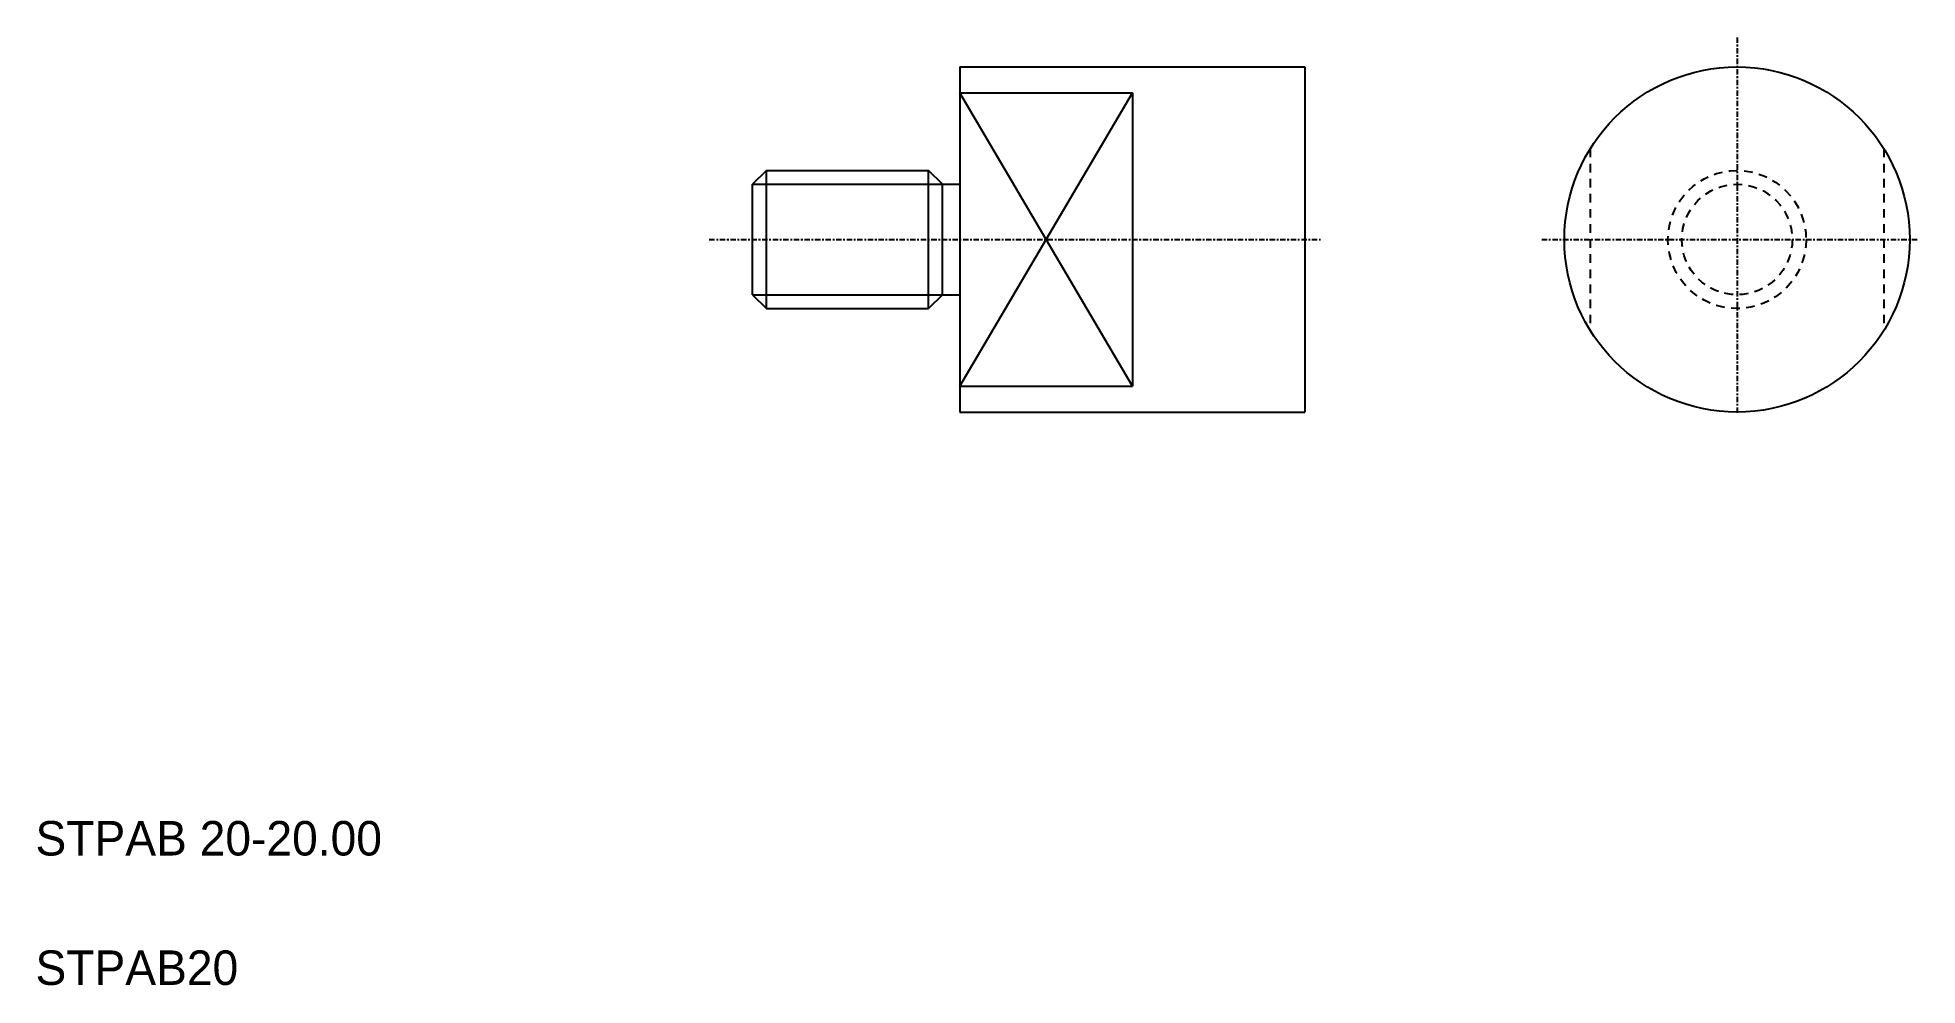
# Model space of a CAD drawing. Extents: x 5 to 114, y 5 to 60.
import ezdxf

# ---------------------------------------------------------------- set-up
doc = ezdxf.new("R2010")
doc.units = 0
doc.header["$LTSCALE"] = 0.25
doc.linetypes.add('CENTER', pattern=[2, 1.25, -0.25, 0.25, -0.25])
doc.linetypes.add('DASHED', pattern=[3.5, 2, -1.5])
doc.layers.get('0').update_dxf_attribs({"linetype": 'CONTINUOUS'})
doc.layers.add('CENTER', color=1, linetype='CENTER')

msp = doc.modelspace()

# ---------------------------------------------------------------- linework, layer by layer
for p, q in [((58.54, 58.2), (78.54, 58.2)), ((58.54, 58.2), (58.54, 38.2)), ((63.54, 58.2), (63.54, 58.2)), ((68.54, 58.2), (68.54, 58.2)), ((78.54, 58.2), (78.54, 38.2)), ((58.54, 56.7), (68.54, 56.7)), ((68.54, 56.7), (68.54, 39.7)), ((47.34, 52.2), (46.54, 51.4)), ((46.54, 45), (46.54, 51.4)), ((47.34, 52.2), (56.74, 52.2)), ((47.34, 44.2), (47.34, 52.2)), ((56.74, 44.2), (56.74, 52.2)), ((57.54, 51.4), (56.74, 52.2)), ((57.54, 45), (57.54, 51.4)), ((57.54, 51.4), (58.54, 51.4)), ((46.54, 45), (47.34, 44.2)), ((57.54, 45), (56.74, 44.2)), ((57.54, 45), (58.54, 45)), ((47.34, 44.2), (56.74, 44.2)), ((58.54, 39.7), (68.54, 39.7)), ((58.54, 38.2), (78.54, 38.2))]:
    msp.add_line(p, q)
at = {"color": 3}
for p, q in [((68.54, 39.7), (58.54, 56.7)), ((58.54, 39.7), (68.54, 56.7)), ((46.54, 51.4), (57.54, 51.4)), ((46.54, 45), (57.54, 45))]:
    msp.add_line(p, q, dxfattribs=at)
at = {"color": 3, "linetype": 'DASHED'}
for p, q in [((95.07, 53.47), (95.07, 42.93)), ((112.07, 53.47), (112.07, 42.93))]:
    msp.add_line(p, q, dxfattribs=at)
msp.add_circle((103.57, 48.2), 10)
for radius in [4, 3.2]:
    msp.add_circle((103.57, 48.2), radius, dxfattribs=at)
at = {"layer": 'CENTER', "color": 1, "linetype": 'CENTER'}
for p, q in [((103.57, 59.91), (103.57, 38.09)), ((44.03, 48.2), (79.43, 48.2)), ((92.26, 48.2), (114.02, 48.2))]:
    msp.add_line(p, q, dxfattribs=at)

# ---------------------------------------------------------------- texts
for s, p in [('STPAB 20-20.00', (5, 12.5)), ('STPAB20', (5, 5))]:
    msp.add_text(s, height=2).set_placement(p)

doc.saveas('drawing.dxf')
